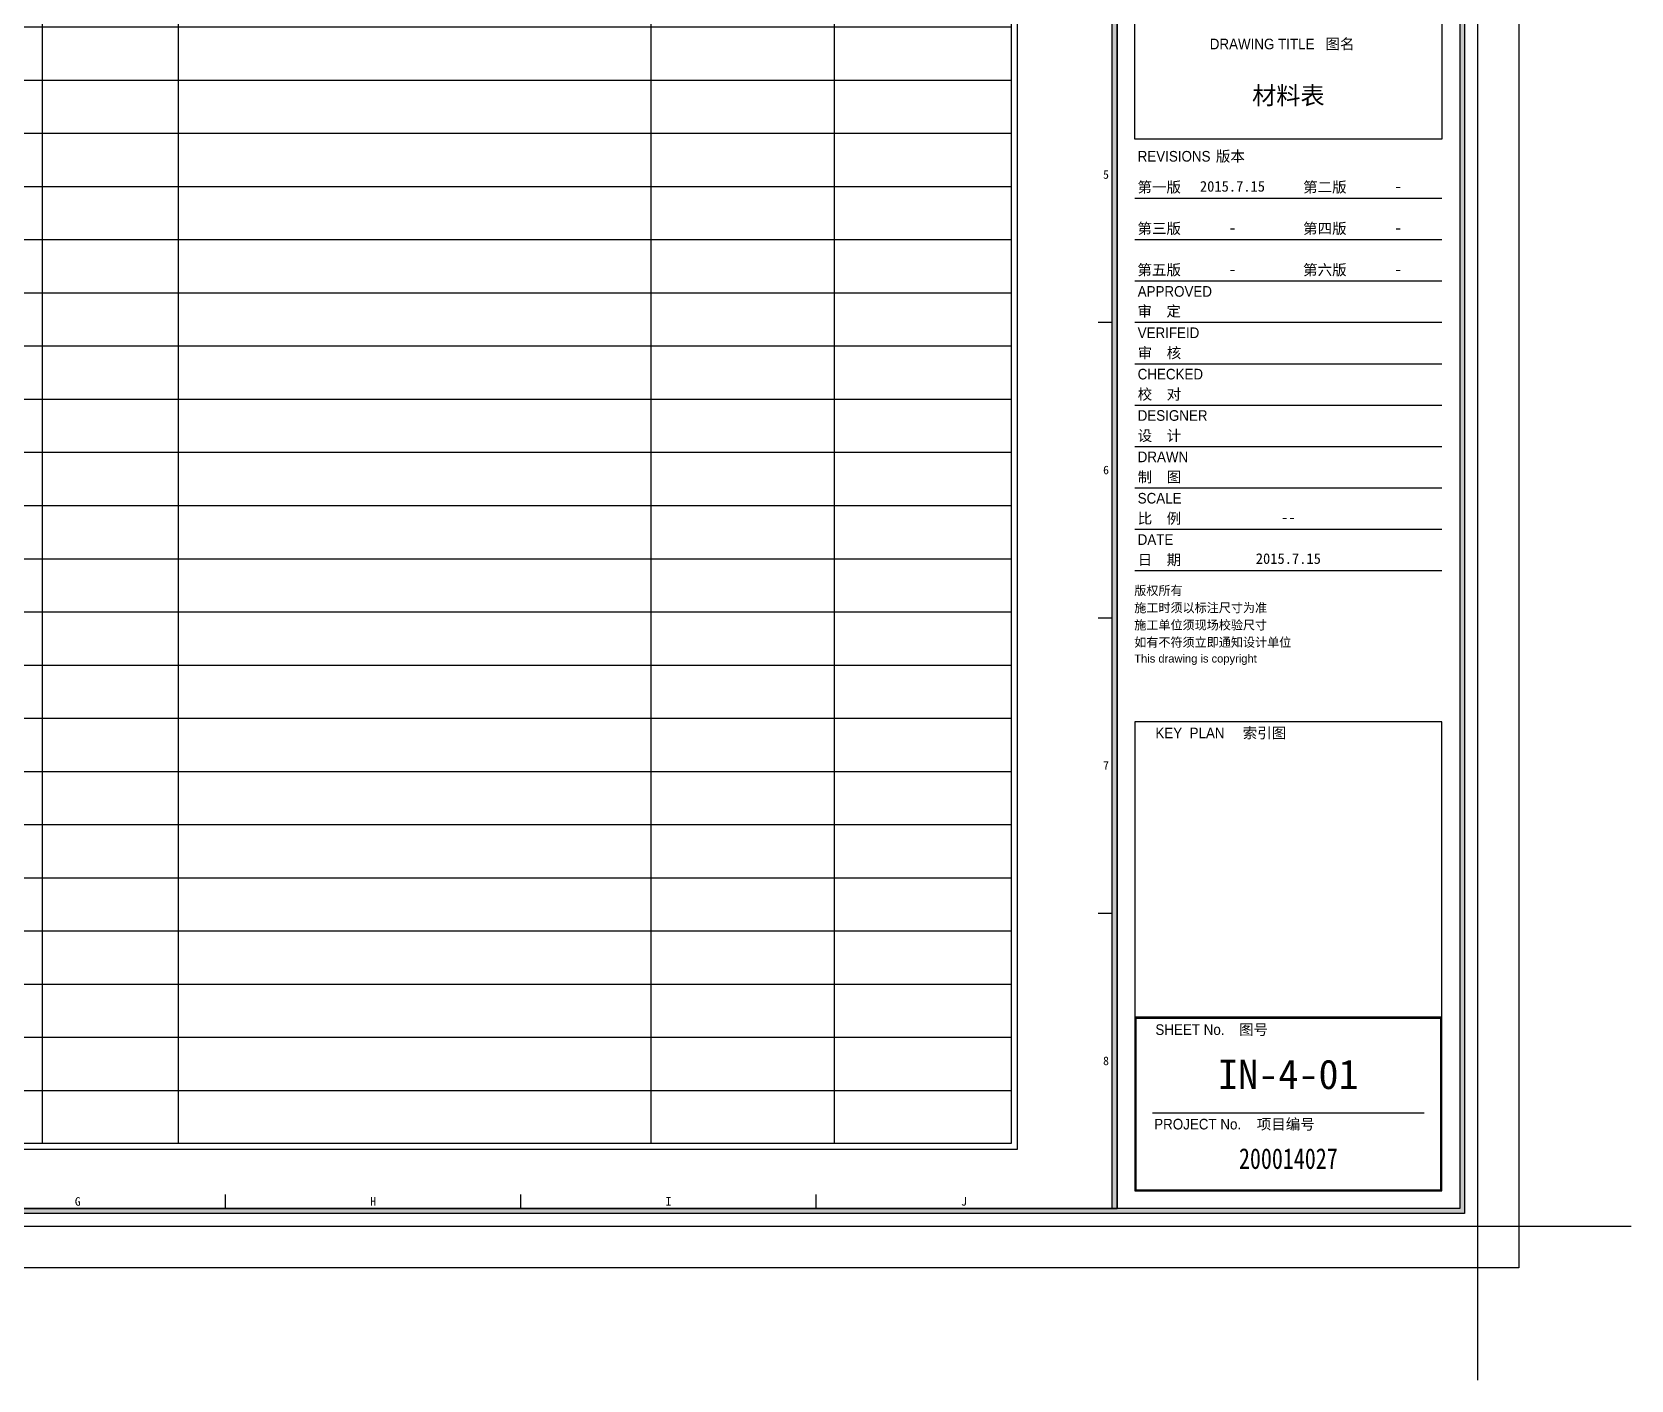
# Model space of a CAD drawing. Header units: millimetres. Extents: x -114775 to 228300, y -175499 to 108657.
# Drawn here: x -98431.7 to -98161, y -111079.6 to -110851.5 of the extents above; entities that cross this region are included whole.
import ezdxf
from ezdxf.enums import TextEntityAlignment as Align

# ---------------------------------------------------------------- set-up
doc = ezdxf.new("R2010")
doc.units = ezdxf.units.MM
doc.header["$LTSCALE"] = 1000
doc.layers.add('DEFPOINTS(视图框)', color=251, linetype='CONTINUOUS', plot=False)
doc.layers.add('W-图框', color=251, linetype='CONTINUOUS')
doc.layers.add('W-文字', color=35, linetype='CONTINUOUS')
doc.styles.add('A2图框$0$WMF-Arial0', font='arial.ttf')
doc.styles.add('A2图框$0$WMF-黑体0', font='simhei.ttf')
doc.styles.add('A2图框$0$ZZ', font='simhei.ttf')
doc.styles.add('NAME-1', font='simhei.ttf')
doc.styles.add('WORD-2', font='simhei.ttf')
doc.styles.add('WORD-3', font='')
doc.styles.add('黑体', font='simhei.ttf')
doc.styles.get('WORD-3').set_extended_font_data('SimSun')

# ---------------------------------------------------------------- blocks, each defined once
blk = doc.blocks.new('目录')
at = {"layer": 'W-图框', "color": 146, "ltscale": 20}
for p, q in [((24, 367), (24, 20)), ((64, 367), (64, 20)), ((87, 367), (87, 20)), ((167, 367), (167, 20)), ((198, 367), (198, 20)), ((1, 353), (228, 353))]:
    blk.add_line(p, q, dxfattribs=at)
at = {"layer": 'W-图框', "linetype": 'ByBlock'}
for p, q in [((1, 344), (228, 344)), ((1, 335), (228, 335)), ((1, 326), (228, 326)), ((1, 317), (228, 317)), ((1, 308), (228, 308)), ((1, 299), (228, 299)), ((1, 290), (228, 290)), ((1, 281), (228, 281)), ((1, 272), (228, 272)), ((1, 263), (228, 263)), ((1, 254), (228, 254)), ((1, 245), (228, 245)), ((1, 236), (228, 236)), ((1, 227), (228, 227)), ((1, 218), (228, 218)), ((1, 209), (228, 209)), ((1, 200), (228, 200)), ((1, 191), (228, 191)), ((1, 182), (228, 182)), ((1, 173), (228, 173)), ((1, 164), (228, 164)), ((1, 155), (228, 155)), ((1, 146), (228, 146)), ((1, 137), (228, 137)), ((1, 128), (228, 128)), ((1, 119), (228, 119)), ((1, 110), (228, 110)), ((1, 101), (228, 101)), ((1, 92), (228, 92)), ((1, 83), (228, 83)), ((1, 74), (228, 74)), ((1, 65), (228, 65)), ((1, 56), (228, 56)), ((1, 47), (228, 47)), ((1, 38), (228, 38)), ((1, 29), (228, 29))]:
    blk.add_line(p, q, dxfattribs=at)
at = {"layer": 'W-图框', "color": 44, "ltscale": 20}
blk.add_lwpolyline([(0, 368), (229, 368), (229, 19), (0, 19)], close=True, dxfattribs=at)
at = {"layer": 'W-图框', "color": 146, "ltscale": 20}
blk.add_lwpolyline([(1, 367), (228, 367), (228, 20), (1, 20)], close=True, dxfattribs=at)
at = {"layer": 'W-文字', "color": 2, "lineweight": 0, "ltscale": 1000, "style": 'WORD-2', "width": 0.8}
for s, p in [('材料编号', (12.5, 361)), ('材料名称', (44, 361)), ('防火等级', (75.5, 361)), ('位置', (127, 361)), ('品类代码', (182.5, 361)), ('备注', (213, 361)), ('NO.', (12.5, 356)), ('DESCRIPTION', (44, 356)), ('FIRE RATING', (75.5, 356)), ('POSITION', (127, 356)), ('CATEJORY', (182.5, 356)), ('REMARK', (213, 356))]:
    blk.add_text(s, height=3, dxfattribs=at).set_placement(p, align=Align.CENTER)
blk = doc.blocks.new('A2')
at = {"layer": 'DEFPOINTS(视图框)', "color": 1, "ltscale": 0.5}
blk.add_lwpolyline([(26, 0), (0, 0), (0, -26)], dxfattribs=at)
at = {"layer": 'W-图框', "color": 35, "lineweight": 0, "style": 'NAME-1'}
for tag, height, p in [('目录（一）', 3, (-32, 191.44)), ('1:100', 1.8, (-32, 120))]:
    blk.add_attdef(tag, text='', height=height, dxfattribs=at).set_placement(p, align=Align.MIDDLE)
at = {"layer": 'W-图框', "color": 35, "style": 'NAME-1'}
blk.add_attdef('IN-1-01', text='', height=5, dxfattribs=at).set_placement((-32, 25.7), align=Align.MIDDLE)
blk = doc.blocks.new('A2 图框')
at = {"layer": 'W-图框', "ltscale": 0.5}
h = blk.add_hatch(color=161, dxfattribs=at)
h.paths.add_polyline_path([(-562, 403), (-3, 403), (-3, 3), (-562, 3)], flags=16)
h.paths.add_polyline_path([(-562.8, 403.8), (-2.2, 403.8), (-2.2, 2.2), (-562.8, 2.2)])
at = {"layer": 'W-图框', "linetype": 'ByBlock'}
blk.add_hatch(color=161, dxfattribs=at).paths.add_polyline_path([(-61.8, 403), (-61, 403), (-61, 3), (-61.8, 3)])
h = blk.add_hatch(color=161, dxfattribs=at)
h.paths.add_polyline_path([(-57.8, 6.2), (-6.2, 6.2), (-6.2, 35.2), (-57.8, 35.2)], flags=16)
h.paths.add_polyline_path([(-58, 6), (-6, 6), (-6, 35.4), (-58, 35.4)])
at = {"layer": 'W-图框', "linetype": 'ByBlock', "ltscale": 0.01}
for p, q in [((-58, 174), (-6, 174)), ((-58, 167), (-6, 167)), ((-58, 160), (-6, 160)), ((-58, 153), (-6, 153)), ((-58, 146), (-6, 146)), ((-58, 139), (-6, 139)), ((-58, 132), (-6, 132)), ((-58, 125), (-6, 125)), ((-58, 118), (-6, 118)), ((-58, 111), (-6, 111)), ((-55, 19.2), (-9, 19.2))]:
    blk.add_line(p, q, dxfattribs=at)
at = {"layer": 'W-图框', "color": 7}
for p, q in [((-64.2, 153), (-61.8, 153)), ((-64.2, 103), (-61.8, 103)), ((-64.2, 53), (-61.8, 53)), ((-211.9, 3), (-211.9, 5.4)), ((-161.9, 3), (-161.9, 5.4)), ((-111.9, 3), (-111.9, 5.4))]:
    blk.add_line(p, q, dxfattribs=at)
at = {"layer": 'W-图框', "color": 251, "ltscale": 0.01}
for points in [[(-587, 413), (7, 413), (7, -7), (-587, -7)], [(-580, 406), (0, 406), (0, 0), (-580, 0)]]:
    blk.add_lwpolyline(points, close=True, dxfattribs=at)
at = {"layer": 'W-图框', "color": 161, "ltscale": 0.5}
for points in [[(-562.8, 403.8), (-2.2, 403.8), (-2.2, 2.2), (-562.8, 2.2)], [(-562, 403), (-3, 403), (-3, 3), (-562, 3)]]:
    blk.add_lwpolyline(points, close=True, dxfattribs=at)
at = {"layer": 'W-图框', "color": 161, "linetype": 'ByBlock'}
for points in [[(-562, 403), (-562, 3), (-61, 3), (-61, 403)], [(-61.8, 403), (-61, 403), (-61, 3), (-61.8, 3)], [(-3, 3), (-61, 3), (-61, 403), (-3, 403)], [(-3, 3), (-61, 3), (-61, 403), (-3, 403)], [(-58, 295), (-6, 295), (-6, 184), (-58, 184)], [(-58, 35.4), (-6, 35.4), (-6, 85.4), (-58, 85.4)], [(-58, 6), (-6, 6), (-6, 35.4), (-58, 35.4)], [(-57.8, 6.2), (-6.2, 6.2), (-6.2, 35.2), (-57.8, 35.2)]]:
    blk.add_lwpolyline(points, close=True, dxfattribs=at)
at = {"layer": 'W-图框', "color": 1, "ltscale": 0.01}
blk.add_lwpolyline([(26, 0), (0, 0), (0, -26)], dxfattribs=at)
at = {"layer": 'W-图框', "lineweight": 0, "style": 'A2图框$0$WMF-Arial0', "width": 0.9}
for s, p in [('DRAWING TITLE    ', (-45.3, 199.2)), ('REVISIONS  ', (-57.5, 180.2)), ('APPROVED', (-57.5, 157.33)), ('VERIFEID', (-57.5, 150.33)), ('CHECKED', (-57.5, 143.33)), ('DESIGNER', (-57.5, 136.33)), ('DRAWN', (-57.5, 129.33)), ('SCALE  ', (-57.5, 122.33)), ('DATE  ', (-57.5, 115.33)), ('KEY  PLAN', (-54.5, 82.6)), ('SHEET No.', (-54.5, 32.4)), ('PROJECT No.', (-54.7, 16.4))]:
    blk.add_text(s, height=1.8, dxfattribs=at).set_placement(p)
at = {"layer": 'W-图框', "lineweight": 0}
for s, height, style, p in [('                图名', 1.8, 'A2图框$0$WMF-黑体0', (-45.3, 199.2)), ('            版本', 1.8, '黑体', (-58.96, 180.2)), ('第一版', 1.8, '黑体', (-57.54, 174.98)), ('第二版', 1.8, '黑体', (-29.5, 174.98)), ('第三版', 1.8, '黑体', (-57.54, 167.98)), ('第四版', 1.8, '黑体', (-29.5, 167.98)), ('第五版', 1.8, '黑体', (-57.54, 160.98)), ('第六版', 1.8, '黑体', (-29.5, 160.98)), ('审  定', 1.8, '黑体', (-57.54, 153.98)), ('审  核', 1.8, '黑体', (-57.5, 146.92)), ('校  对', 1.8, '黑体', (-57.5, 139.92)), ('设  计', 1.8, '黑体', (-57.5, 132.92)), ('制  图', 1.8, '黑体', (-57.5, 125.92)), ('比  例', 1.8, '黑体', (-57.5, 118.92)), ('日  期', 1.8, '黑体', (-57.5, 111.92)), ('版权所有', 1.499, 'A2图框$0$WMF-黑体0', (-58.08, 106.85)), ('施工时须以标注尺寸为准', 1.4986, 'A2图框$0$WMF-黑体0', (-58.08, 103.93)), ('施工单位须现场校验尺寸', 1.4986, 'A2图框$0$WMF-黑体0', (-58.08, 101.01)), ('如有不符须立即通知设计单位', 1.4986, 'A2图框$0$WMF-黑体0', (-58.08, 98.09)), ('This drawing is copyright', 1.3487, 'A2图框$0$WMF-Arial0', (-58.08, 95.42)), ('           索引图', 1.8, 'A2图框$0$WMF-黑体0', (-53.2, 82.6)), ('           图号', 1.8, 'A2图框$0$WMF-黑体0', (-53.82, 32.4)), ('              项目编号', 1.8, 'A2图框$0$WMF-黑体0', (-54.49, 16.4))]:
    blk.add_text(s, height=height, dxfattribs=dict(at, style=style)).set_placement(p)
at = {"layer": 'W-图框', "lineweight": 0, "ltscale": 150, "style": 'A2图框$0$ZZ'}
for s, p in [('5', (-62.86, 178)), ('6', (-62.86, 128)), ('7', (-62.86, 78)), ('8', (-62.86, 28)), ('G', (-236.9, 4.22)), ('H', (-186.9, 4.22)), ('I', (-136.9, 4.22)), ('J', (-86.9, 4.22))]:
    blk.add_text(s, height=1.45, dxfattribs=at).set_placement(p, align=Align.MIDDLE)
at = {"layer": 'W-图框', "color": 35, "lineweight": 0, "style": 'WORD-3', "width": 0.65}
blk.add_attdef('建设单位', text='', height=3, dxfattribs=at).set_placement((-32, 300.49), align=Align.MIDDLE)
at = {"layer": 'W-图框', "color": 35, "ltscale": 1000, "style": 'WORD-2'}
for tag, height, width, p in [('项目名称英文翻译', 3.5, 0.8, (-21.14, 246.28)), ('项目名称', 7, 0.7, (-41.38, 246.28)), ('项目名称', 7, 0.7, (-30.73, 246.28))]:
    blk.add_attdef(tag, text='', height=height, rotation=90, dxfattribs=dict(at, width=width)).set_placement(p, align=Align.MIDDLE)
at = {"layer": 'W-图框', "color": 35, "lineweight": 0, "style": 'WORD-2'}
for tag, p in [('2013.01.01', (-41.46, 176)), ('2013.03.01', (-13.42, 176)), ('2013.05.01', (-41.46, 169)), ('2013.06.01', (-13.42, 169)), ('2013.08.01', (-41.46, 162)), ('2013.09.01', (-13.42, 162)), ('2013.09.01', (-32, 113))]:
    blk.add_attdef(tag, text='', height=1.8, dxfattribs=at).set_placement(p, align=Align.MIDDLE)
at = {"layer": 'W-图框', "color": 35, "ltscale": 1000, "style": 'WORD-2', "width": 0.78}
blk.add_attdef('FS2011000', text='', height=3.5, dxfattribs=at).set_placement((-32, 11.45), align=Align.MIDDLE)

msp = doc.modelspace()

# ---------------------------------------------------------------- block references
at = {"layer": 'W-图框'}
ref = msp.add_blockref('A2 图框', (-98187.01, -111053.64), dxfattribs=at)
ref.add_attrib('2013.01.01', '2015.7.15', dxfattribs={"color": 35, "lineweight": 0, "height": 1.8, "style": 'WORD-2'}).set_placement((-98228.47, -110877.64), align=Align.MIDDLE)
ref.add_attrib('2013.03.01', '-', dxfattribs={"color": 35, "lineweight": 0, "height": 1.8, "style": 'WORD-2'}).set_placement((-98200.43, -110877.64), align=Align.MIDDLE)
ref.add_attrib('2013.05.01', '-', dxfattribs={"color": 35, "lineweight": 0, "height": 1.8, "style": 'WORD-2'}).set_placement((-98228.47, -110884.64), align=Align.MIDDLE)
ref.add_attrib('2013.06.01', '-', dxfattribs={"color": 35, "lineweight": 0, "height": 1.8, "style": 'WORD-2'}).set_placement((-98200.43, -110884.64), align=Align.MIDDLE)
ref.add_attrib('2013.08.01', '-', dxfattribs={"color": 35, "lineweight": 0, "height": 1.8, "style": 'WORD-2'}).set_placement((-98228.47, -110891.64), align=Align.MIDDLE)
ref.add_attrib('2013.09.01', '-', dxfattribs={"color": 35, "lineweight": 0, "height": 1.8, "style": 'WORD-2'}).set_placement((-98200.43, -110891.64), align=Align.MIDDLE)
ref.add_attrib('2013.09.01', '2015.7.15', dxfattribs={"color": 35, "lineweight": 0, "height": 1.8, "style": 'WORD-2'}).set_placement((-98219.01, -110940.64), align=Align.MIDDLE)
ref.add_attrib('FS2011000', '200014027', dxfattribs={"color": 35, "ltscale": 1000, "height": 3.5, "style": 'WORD-2', "width": 0.78}).set_placement((-98219.01, -111042.19), align=Align.MIDDLE)
msp.add_blockref('目录', (-98493.91, -111059.64), dxfattribs=at)
msp.add_blockref('A2', (-98187.01, -111053.64), dxfattribs=at).add_auto_attribs({'目录（一）': '材料表', '1:100': '--', 'IN-1-01': 'IN-4-01'})

doc.saveas('drawing.dxf')
